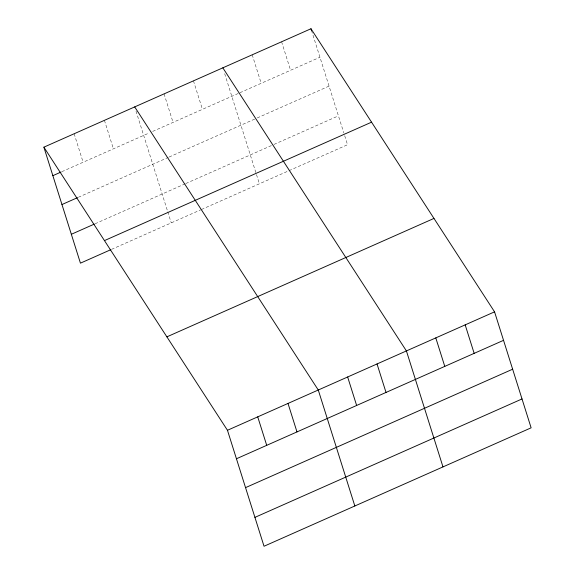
<?xml version="1.0" encoding="UTF-8"?>
<svg xmlns="http://www.w3.org/2000/svg" width="575" height="575" viewBox="0 0 575 575"><rect width="100%" height="100%" fill="white"/><g stroke="black" fill="none" stroke-linecap="round" stroke-linejoin="round"><path stroke-width="0.43" stroke-dasharray="2.88 2.16" d="M61.863 171.681L149.385 132.868M152.648 131.423L239.157 93.064M239.976 92.704L319.959 57.241M78.329 197.283L168.281 157.399M169.1 157.04L256.421 118.313M257.241 117.954L329.058 86.106M95.069 223.768L185.006 183.885M185.818 183.526L273.147 144.807M273.966 144.44L338.438 115.855M111.536 249.37L200.639 209.861M201.451 209.501L347.537 144.72L344.058 133.688M311.499 30.425L343.793 132.839M281.592 41.781L290.576 70.265M252.209 54.805L261.194 83.296M224.681 73.701L259.397 183.806M193.452 80.859L202.436 109.351M164.069 93.89L173.053 122.374M136.009 111.104L167.512 211.003M167.778 211.852L171.257 222.892M104.42 120.34L113.404 148.824M74.146 133.759L83.131 162.251"/><path stroke-width="0.86" d="M43.88 147.178L310.974 28.75L494.558 311.844L531.12 427.822L264.026 546.25L227.463 430.28L43.88 147.178L80.442 263.156L110.716 249.73M52.864 175.67L61.043 172.047M61.963 204.542L77.51 197.649M71.343 234.284L94.25 224.128M104.463 240.602L371.558 122.173M166.879 336.857L433.974 218.421M227.463 430.28L494.558 311.844M236.44 458.764L503.535 340.335M245.547 487.636L512.641 369.207M254.926 517.378L522.021 398.949M222.834 67.836L406.417 350.93L442.98 466.9M134.694 106.914L318.27 390.008L354.84 505.986M465.175 324.875L474.159 353.359M435.793 337.899L444.777 366.39M310.974 28.75L311.499 30.425M377.035 363.953L386.019 392.445M347.652 376.984L356.637 405.468M288.003 403.434L296.988 431.918M257.729 416.853L266.714 445.345"/></g></svg>
